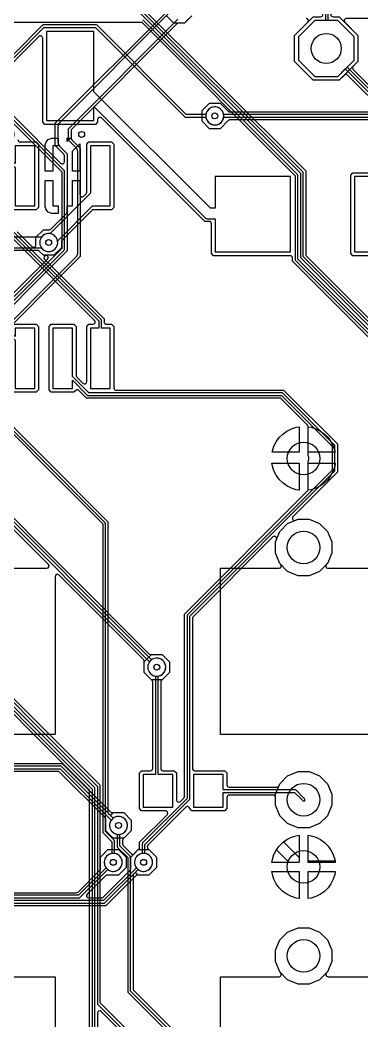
# Model space of a CAD drawing. Header units: millimetres. Extents: x 0 to 79, y 0 to 100.
# Drawn here: x 40.73 to 52.26, y 35.55 to 69.29 of the extents above; entities that cross this region are included whole.
import ezdxf

# ---------------------------------------------------------------- set-up
doc = ezdxf.new("R2010")
doc.units = ezdxf.units.MM

msp = doc.modelspace()

# ---------------------------------------------------------------- linework, layer by layer
at = {"layer": '16_copper'}
for points in [[(67.477, 44.111), (50.273, 61.315), (50.273, 64.141), (50.272, 64.147), (50.271, 64.153), (50.27, 64.155), (50.27, 64.158), (50.261, 64.172), (50.26, 64.172), (50.26, 64.173), (44.382, 70.05, 0.966282), (43.908, 70.429), (43.88, 70.39, 0.824854), (44.32, 69.987), (50.184, 64.123), (50.184, 61.297), (50.185, 61.291), (50.186, 61.285), (50.187, 61.283), (50.187, 61.28), (50.196, 61.266), (50.197, 61.266), (50.197, 61.265), (67.351, 44.111)], [(44.591, 69.967), (50.362, 64.197), (50.362, 61.383, 0.198912), (50.384, 61.329), (60.386, 51.328, 0.668179)], [(53.095, 66.109), (51.774, 67.43, 0.414214), (51.667, 67.43), (51.496, 67.259), (50.612, 67.259), (49.987, 67.884), (49.987, 68.768), (50.431, 69.212, 0.668179), (50.377, 69.342)], [(52.738, 69.342), (51.731, 69.342, 0.668179), (51.677, 69.212), (52.121, 68.768), (52.121, 67.884), (51.963, 67.726, 0.414214), (51.963, 67.618), (53.384, 66.197)], [(39.694, 67.19), (41.535, 69.031), (43.276, 69.031), (46.285, 66.021), (46.29, 66.018), (46.295, 66.014), (46.297, 66.013), (46.299, 66.012), (46.315, 66.008), (46.316, 66.008), (46.317, 66.008), (46.995, 66.008, 0.966282), (47.598, 66.077), (47.591, 66.124, 0.824851), (46.995, 66.097), (46.335, 66.097), (43.326, 69.107), (43.321, 69.11), (43.316, 69.114), (43.314, 69.115), (43.312, 69.116), (43.296, 69.12), (43.295, 69.12), (43.294, 69.12), (41.516, 69.12), (41.51, 69.119), (41.504, 69.118), (41.503, 69.117), (41.5, 69.117), (41.486, 69.108), (41.485, 69.107), (41.485, 69.107), (39.618, 67.24)], [(56.385, 54.685), (50.018, 61.052), (50.018, 61.052), (49.917, 61.152), (49.917, 61.265, 0.414214), (49.841, 61.341), (47.255, 61.341), (47.181, 61.415), (47.181, 62.421, 0.414214), (47.104, 62.497), (46.962, 62.497), (43.475, 65.984, 0.668179), (43.345, 65.93), (43.345, 65.843), (43.271, 65.769), (41.565, 65.769), (41.491, 65.843), (41.491, 68.677, 0.668179), (41.361, 68.731), (39.805, 67.175, 0.198912)], [(40.657, 65.253, 0.414214), (40.734, 65.176), (41.277, 65.176), (41.351, 65.102), (41.351, 62.965), (41.277, 62.89), (40.493, 62.89, 0.668179)], [(40.635, 62.144), (41.134, 61.645, 0.668179), (41.264, 61.699), (41.264, 61.964), (41.516, 62.216), (41.716, 62.216, 0.198912), (41.769, 62.238), (42.294, 62.763, 0.198912), (42.316, 62.817), (42.316, 63.017), (42.494, 63.017), (42.494, 63.881), (42.748, 63.881), (42.748, 63.401, 0.668179), (42.878, 63.347), (42.954, 63.423, 0.198912), (42.977, 63.477), (42.977, 65.102), (43.051, 65.176), (43.817, 65.176), (43.891, 65.102), (43.891, 62.965), (43.817, 62.89), (43.208, 62.89, 0.198912), (43.154, 62.868), (42.147, 61.861, 0.198912), (42.124, 61.807), (42.124, 61.607), (41.872, 61.355), (41.608, 61.355, 0.668179), (41.554, 61.225), (43.561, 59.218), (43.561, 59.106, 0.414214), (43.637, 59.03), (43.817, 59.03), (43.891, 58.955), (43.891, 56.883, 0.414214), (43.967, 56.807), (49.617, 56.807), (51.429, 54.995), (51.429, 54.04), (51.328, 53.94), (49.936, 52.548, 0.820688), (50.019, 52.423), (50.103, 52.458), (50.481, 52.458), (50.831, 52.313), (51.099, 52.045), (51.244, 51.695), (51.244, 51.317), (51.099, 50.967), (50.831, 50.699), (50.481, 50.554), (50.103, 50.554), (49.753, 50.699), (49.485, 50.967), (49.34, 51.317), (49.34, 51.695), (49.375, 51.779, 0.820688), (49.25, 51.862), (46.561, 49.173, 0.198912), (46.539, 49.119), (46.539, 44.06, 0.414214), (46.615, 43.984), (47.631, 43.984), (47.705, 43.91), (47.705, 43.504, 0.414214), (47.781, 43.428), (49.385, 43.428, 0.303351), (49.456, 43.475), (49.485, 43.545), (49.753, 43.813), (50.103, 43.958), (50.481, 43.958), (50.831, 43.813), (51.099, 43.545), (51.244, 43.195), (51.244, 42.817), (51.099, 42.467), (50.831, 42.199), (50.481, 42.054), (50.103, 42.054), (49.753, 42.199), (49.485, 42.467), (49.34, 42.817), (49.34, 43.085, 0.414214), (49.264, 43.161), (47.781, 43.161, 0.414214), (47.705, 43.085), (47.705, 42.704), (47.631, 42.63), (46.525, 42.63), (46.451, 42.705, 0.647279), (46.321, 42.754), (45.05, 41.483, 0.476456), (45.05, 41.347), (45.325, 41.072), (45.325, 40.716), (45.073, 40.464), (44.716, 40.464), (44.669, 40.511, 0.668179), (44.539, 40.457), (44.539, 36.625, 0.198912), (44.561, 36.571), (55.076, 26.056, 0.198905)], [(54.599, 61.341), (51.954, 61.341), (51.88, 61.415), (51.88, 64.061), (51.954, 64.135), (53.042, 64.135, 0.414214)], [(39.494, 56.573), (43.694, 52.373), (43.694, 42.575, 0.668179), (43.824, 42.521), (43.872, 42.569), (44.228, 42.569), (44.48, 42.317), (44.48, 41.96), (44.206, 41.686, 0.199418), (44.183, 41.632), (44.183, 41.514, 0.198912), (44.206, 41.46), (44.438, 41.227), (44.475, 41.191), (44.48, 41.187), (44.484, 41.183), (44.488, 41.181), (44.493, 41.178), (44.498, 41.176), (44.503, 41.173), (44.508, 41.172), (44.513, 41.17), (44.519, 41.17), (44.524, 41.169), (44.529, 41.169, 0.197388), (44.583, 41.191), (44.739, 41.347, 0.199418), (44.761, 41.4), (44.761, 41.572), (45.69, 42.5, 0.668179), (45.636, 42.63), (44.825, 42.63), (44.751, 42.704), (44.751, 43.91), (44.825, 43.984), (45.129, 43.984, 0.414214), (45.206, 44.06), (45.206, 46.966, 0.198912), (45.183, 47.02), (44.909, 47.294), (44.909, 47.651), (45.161, 47.903), (45.517, 47.903), (45.769, 47.651), (45.769, 47.294), (45.495, 47.02, 0.199418), (45.472, 46.966), (45.472, 44.06, 0.414214), (45.549, 43.984), (45.931, 43.984), (46.005, 43.91), (46.005, 42.999, 0.668179), (46.135, 42.945), (46.25, 43.061, 0.198912), (46.272, 43.114), (46.272, 49.261), (50.422, 53.411, 0.198912), (50.444, 53.465), (50.444, 54.415, 0.085813), (50.466, 54.472), (50.47, 54.505, 0.126207), (50.444, 54.598), (50.444, 55.571, 0.198912), (50.422, 55.625), (49.529, 56.518, 0.198912), (49.475, 56.54), (42.972, 56.54), (42.712, 56.801, 0.414214), (42.604, 56.801), (42.547, 56.744), (41.781, 56.744), (41.707, 56.818), (41.707, 58.955), (41.781, 59.03), (42.547, 59.03), (42.621, 58.955), (42.621, 57.3, 0.198912), (42.644, 57.246), (42.847, 57.043, 0.668179), (42.977, 57.097), (42.977, 58.955), (43.051, 59.03), (43.188, 59.03, 0.668179), (43.242, 59.16), (40.447, 61.955, 0.198905)], [(38.684, 57.132), (43.517, 52.299), (43.517, 41.916), (43.518, 41.91), (43.518, 41.904), (43.519, 41.903), (43.52, 41.9), (43.529, 41.886), (43.529, 41.885), (43.53, 41.885), (43.828, 41.587), (43.828, 41.194), (43.801, 41.19), (43.756, 41.175), (43.713, 41.153), (43.675, 41.125), (43.641, 41.092), (43.613, 41.053), (43.591, 41.01), (43.576, 40.965), (43.569, 40.918), (43.569, 40.87), (43.576, 40.823), (43.591, 40.778), (43.613, 40.735), (43.641, 40.696), (43.675, 40.663), (43.713, 40.635), (43.756, 40.613), (43.801, 40.598), (43.848, 40.591), (43.896, 40.591), (43.943, 40.598, 0.824851), (43.917, 41.194), (43.917, 41.605), (43.915, 41.611), (43.915, 41.617), (43.914, 41.619), (43.914, 41.622), (43.905, 41.636), (43.904, 41.636), (43.904, 41.637), (43.605, 41.935), (43.605, 52.318), (43.604, 52.324), (43.604, 52.33), (43.603, 52.331), (43.602, 52.334), (43.593, 52.348), (43.593, 52.349), (43.592, 52.349), (38.684, 57.257)], [(43.072, 32.215), (43.072, 43.296, 0.198912), (43.05, 43.35), (33.853, 52.547, 0.668179)], [(55.16, 25.847), (44.45, 36.556), (44.45, 41.072), (44.449, 41.078), (44.448, 41.084), (44.447, 41.085), (44.447, 41.088), (44.438, 41.102), (44.437, 41.103), (44.437, 41.103), (44.094, 41.446), (44.094, 41.839, 0.966282), (44.026, 42.442), (43.979, 42.434, 0.824851), (44.006, 41.839), (44.006, 41.427), (44.007, 41.421), (44.007, 41.415), (44.008, 41.414), (44.009, 41.411), (44.017, 41.397), (44.018, 41.397), (44.019, 41.396), (44.361, 41.053), (44.361, 36.538), (44.362, 36.532), (44.363, 36.526), (44.364, 36.524), (44.364, 36.522), (44.373, 36.508), (44.374, 36.507), (44.374, 36.506), (55.097, 25.784)], [(49.469, 29.863), (43.469, 35.864, 0.668179), (43.339, 35.81), (43.339, 32.357, 0.198912)]]:
    msp.add_lwpolyline(points, format="xyb", dxfattribs=at)
for points in [[(39.446, 69.209), (44.832, 69.209), (50.006, 64.034), (50.006, 61.208), (50.007, 61.202), (50.008, 61.196), (50.009, 61.194), (50.009, 61.191), (50.018, 61.177), (50.019, 61.177), (50.019, 61.176), (56.496, 54.7)], [(56.572, 54.749), (50.095, 61.226), (50.095, 64.052), (50.094, 64.058), (50.094, 64.064), (50.093, 64.066), (50.092, 64.069), (50.083, 64.083), (50.082, 64.083), (50.082, 64.084), (44.881, 69.285), (44.876, 69.288)], [(46.414, 69.32), (46.273, 69.178), (45.916, 69.178), (45.664, 69.431)], [(53.283, 66.173), (51.756, 67.699), (51.994, 67.937), (51.994, 68.715), (51.443, 69.266), (50.665, 69.266), (50.114, 68.715), (50.114, 67.937), (50.665, 67.386), (51.443, 67.386), (51.693, 67.636), (53.207, 66.123)], [(53.207, 64.008), (52.007, 64.008), (52.007, 61.468), (54.547, 61.468)], [(40.511, 59.03), (41.277, 59.03), (41.351, 58.955), (41.351, 56.818), (41.277, 56.744), (40.511, 56.744)], [(33.141, 53.651), (43.339, 43.454), (43.339, 36.138), (43.34, 36.132), (43.34, 36.126), (43.341, 36.124), (43.342, 36.122), (43.351, 36.108), (43.351, 36.107), (43.352, 36.106), (50.242, 29.217)], [(50.299, 29.285), (43.428, 36.156), (43.428, 43.472), (43.427, 43.478), (43.426, 43.484), (43.425, 43.486), (43.425, 43.488), (43.416, 43.502), (43.415, 43.503), (43.415, 43.504), (33.191, 53.727)], [(33.497, 53.029), (43.161, 43.365), (43.161, 32.271)], [(43.25, 32.289), (43.25, 43.383), (43.249, 43.389), (43.248, 43.395), (43.247, 43.397), (43.247, 43.4), (43.238, 43.414), (43.237, 43.414), (43.237, 43.415), (33.547, 53.105)]]:
    msp.add_lwpolyline(points, dxfattribs=at)
for points in [[(49.848, 64.008), (47.308, 64.008), (47.308, 62.941), (47.146, 62.941), (43.218, 66.869), (43.218, 68.896), (41.618, 68.896), (41.618, 65.896), (43.218, 65.896), (43.218, 66.367), (46.947, 62.638, 0.198912), (47.073, 62.586), (47.308, 62.586), (47.308, 61.468), (49.848, 61.468)], [(41.224, 65.049), (40.564, 65.049), (40.564, 64.446), (40.272, 64.738), (40.272, 65.13, 0.966282), (40.203, 65.734), (40.156, 65.726, 0.824851), (40.183, 65.13), (40.183, 64.719), (40.184, 64.713), (40.184, 64.707), (40.185, 64.706), (40.186, 64.703), (40.195, 64.689), (40.195, 64.688), (40.196, 64.688), (40.564, 64.32), (40.564, 63.017), (41.224, 63.017)], [(41.765, 61.49, 0.39188), (41.993, 61.833), (43.177, 63.017), (43.764, 63.017), (43.764, 65.049), (43.104, 65.049), (43.104, 63.447), (41.742, 62.085), (41.718, 62.089), (41.67, 62.089), (41.623, 62.081), (41.578, 62.066), (41.535, 62.045), (41.497, 62.017), (41.463, 61.983), (41.435, 61.944), (41.413, 61.902), (41.398, 61.857), (41.391, 61.809), (41.391, 61.762), (41.398, 61.715), (41.413, 61.669), (41.435, 61.627), (41.463, 61.588), (41.497, 61.554), (41.535, 61.526), (41.578, 61.505), (41.623, 61.49), (41.67, 61.482), (41.718, 61.482)], [(41.224, 58.903), (40.564, 58.903), (40.564, 58.623), (39.427, 59.759), (39.427, 62.108, 0.966282), (39.359, 62.711), (39.312, 62.704, 0.824851), (39.338, 62.108), (39.338, 59.741), (39.339, 59.735), (39.34, 59.729), (39.341, 59.727), (39.341, 59.724), (39.35, 59.71), (39.351, 59.71), (39.351, 59.709), (40.564, 58.497), (40.564, 56.871), (41.224, 56.871)], [(43.764, 58.903), (43.472, 58.903), (43.472, 59.163), (43.471, 59.169), (43.47, 59.175), (43.47, 59.177), (43.469, 59.179), (43.46, 59.193), (43.459, 59.194), (43.459, 59.194), (40.426, 62.227, 0.966282), (39.952, 62.605), (39.923, 62.567, 0.824854), (40.363, 62.164), (43.383, 59.145), (43.383, 58.903), (43.104, 58.903), (43.104, 56.871), (43.764, 56.871)], [(44.965, 40.598, 0.824851), (44.939, 41.194), (44.939, 41.498), (46.437, 42.996), (46.441, 43.001), (46.445, 43.006), (46.445, 43.008), (46.447, 43.01), (46.45, 43.026), (46.45, 43.027), (46.45, 43.028), (46.45, 49.188), (51.327, 54.064), (51.33, 54.069), (51.334, 54.074), (51.335, 54.076), (51.336, 54.078), (51.34, 54.094), (51.34, 54.095), (51.34, 54.096), (51.34, 54.94), (51.339, 54.946), (51.338, 54.952), (51.337, 54.954), (51.337, 54.957), (51.328, 54.971), (51.327, 54.971), (51.327, 54.972), (49.593, 56.705), (49.588, 56.709), (49.584, 56.712), (49.582, 56.713), (49.579, 56.715), (49.563, 56.718), (49.562, 56.718), (49.562, 56.718), (43.046, 56.718), (42.494, 57.27), (42.494, 58.903), (41.834, 58.903), (41.834, 56.871), (42.494, 56.871), (42.494, 57.144), (42.996, 56.642), (43.001, 56.639), (43.006, 56.635), (43.008, 56.635), (43.01, 56.633), (43.026, 56.629), (43.027, 56.629), (43.028, 56.629), (49.543, 56.629), (51.251, 54.922), (51.251, 54.114), (46.374, 49.238), (46.371, 49.233), (46.367, 49.228), (46.367, 49.226), (46.365, 49.224), (46.361, 49.208), (46.362, 49.207), (46.361, 49.206), (46.361, 43.046), (44.863, 41.548), (44.86, 41.543), (44.856, 41.538), (44.855, 41.536), (44.854, 41.534), (44.85, 41.518), (44.85, 41.517), (44.85, 41.516), (44.85, 41.194), (44.824, 41.19), (44.778, 41.175), (44.736, 41.153), (44.697, 41.125), (44.663, 41.092), (44.635, 41.053), (44.614, 41.01), (44.599, 40.965), (44.591, 40.918), (44.591, 40.87), (44.599, 40.823), (44.614, 40.778), (44.635, 40.735), (44.663, 40.696), (44.697, 40.663), (44.736, 40.635), (44.778, 40.613), (44.824, 40.598), (44.871, 40.591), (44.918, 40.591)], [(45.878, 43.857), (45.383, 43.857), (45.383, 47.173, 0.966282), (45.315, 47.776), (45.268, 47.768, 0.824851), (45.295, 47.173), (45.295, 43.857), (44.878, 43.857), (44.878, 42.757), (45.878, 42.757)]]:
    msp.add_lwpolyline(points, format="xyb", close=True, dxfattribs=at)
for points in [[(41.58, 64.186), (41.58, 65.083), (41.597, 65.147), (41.631, 65.205), (41.678, 65.253), (41.736, 65.286), (41.8, 65.303), (42.012, 65.303), (42.012, 65.049), (41.834, 65.049), (41.834, 64.186)], [(42.316, 65.303), (42.427, 65.303), (42.316, 65.193)], [(42.494, 64.186), (42.494, 64.868), (42.74, 65.114), (42.748, 65.083), (42.748, 64.186)], [(41.8, 62.763), (41.736, 62.781), (41.678, 62.814), (41.631, 62.861), (41.597, 62.919), (41.58, 62.984), (41.58, 63.881), (41.834, 63.881), (41.834, 63.017), (42.012, 63.017), (42.012, 62.763)], [(49.233, 54.718), (49.24, 54.759), (49.292, 54.92), (49.369, 55.072), (49.469, 55.209), (49.589, 55.329), (49.726, 55.429), (49.878, 55.506), (50.039, 55.558), (50.14, 55.574), (50.14, 54.718)], [(50.039, 53.454), (49.878, 53.506), (49.726, 53.583), (49.589, 53.683), (49.469, 53.803), (49.369, 53.94), (49.292, 54.092), (49.24, 54.253), (49.224, 54.354), (50.14, 54.354), (50.14, 53.438)], [(47.578, 43.25), (49.988, 43.25), (50.241, 42.997), (50.259, 42.977), (50.272, 42.966), (50.288, 42.962), (50.304, 42.963), (50.319, 42.971), (50.33, 42.983), (50.336, 42.999), (50.335, 43.015), (50.325, 43.035), (50.306, 43.057), (50.305, 43.058), (50.304, 43.059), (50.038, 43.326), (50.033, 43.329), (50.028, 43.333), (50.026, 43.334), (50.024, 43.335), (50.008, 43.339), (50.007, 43.339), (50.006, 43.339), (47.578, 43.339), (47.578, 43.857), (46.578, 43.857), (46.578, 42.757), (47.578, 42.757)], [(49.224, 40.892), (49.24, 40.992), (49.292, 41.153), (49.369, 41.305), (49.469, 41.442), (49.589, 41.562), (49.726, 41.662), (49.878, 41.739), (50.039, 41.792), (50.14, 41.808), (50.14, 40.892)], [(50.444, 40.892), (50.444, 41.808), (50.545, 41.792), (50.706, 41.739), (50.858, 41.662), (50.995, 41.562), (51.115, 41.442), (51.215, 41.305), (51.292, 41.153), (51.344, 40.992), (51.36, 40.892)], [(50.039, 39.687), (49.878, 39.739), (49.726, 39.816), (49.589, 39.916), (49.469, 40.036), (49.369, 40.174), (49.292, 40.325), (49.24, 40.487), (49.224, 40.587), (50.14, 40.587), (50.14, 39.671)], [(50.292, 40.739), (50.292, 40.739), (50.292, 40.739), (50.292, 40.739)], [(50.444, 40.587), (51.36, 40.587), (51.344, 40.487), (51.292, 40.325), (51.215, 40.174), (51.115, 40.036), (50.995, 39.916), (50.858, 39.816), (50.706, 39.739), (50.545, 39.687), (50.444, 39.671)], [(50.103, 36.787), (49.753, 36.932), (49.485, 37.2), (49.34, 37.55), (49.34, 37.929), (49.485, 38.278), (49.753, 38.546), (50.103, 38.691), (50.481, 38.691), (50.831, 38.546), (51.099, 38.278), (51.244, 37.929), (51.244, 37.55), (51.099, 37.2), (50.831, 36.932), (50.481, 36.787)]]:
    msp.add_lwpolyline(points, close=True, dxfattribs=at)
at = {"layer": '1_copper'}
for points in [[(50.612, 67.259), (49.987, 67.884), (49.987, 68.768), (50.612, 69.393), (50.864, 69.393, 0.414214), (50.94, 69.469), (50.94, 69.723, 0.414214), (50.864, 69.799), (50.612, 69.799), (49.987, 70.424), (49.987, 71.308), (50.612, 71.933), (51.496, 71.933), (52.121, 71.308), (52.121, 70.424), (51.496, 69.799), (51.283, 69.799, 0.414214), (51.206, 69.723), (51.206, 69.469, 0.414214), (51.283, 69.393), (51.496, 69.393), (52.121, 68.768), (52.121, 67.884), (51.496, 67.259)], [(47.492, 45.206), (47.492, 50.806), (49.462, 50.806, 0.611648), (49.523, 50.926), (49.519, 50.933, 0.125128), (49.485, 50.967), (49.34, 51.317), (49.34, 51.695), (49.485, 52.045), (49.753, 52.313), (50.103, 52.458), (50.481, 52.458), (50.831, 52.313), (51.099, 52.045), (51.244, 51.695), (51.244, 51.317), (51.099, 50.967, 0.874187), (51.122, 50.806), (53.092, 50.806), (53.092, 45.206)]]:
    msp.add_lwpolyline(points, format="xyb", close=True, dxfattribs=at)
for points in [[(51.994, 67.937), (51.994, 68.715), (51.443, 69.266), (51.117, 69.266), (51.117, 69.926), (51.443, 69.926), (51.994, 70.477), (51.994, 71.255), (51.443, 71.806), (50.665, 71.806), (50.114, 71.255), (50.114, 70.477), (50.665, 69.926), (51.029, 69.926), (51.029, 69.266), (50.665, 69.266), (50.114, 68.715), (50.114, 67.937), (50.665, 67.386), (51.443, 67.386)], [(49.233, 54.718), (49.24, 54.759), (49.292, 54.92), (49.369, 55.072), (49.469, 55.209), (49.589, 55.329), (49.726, 55.429), (49.878, 55.506), (50.039, 55.558), (50.14, 55.574), (50.14, 54.718)], [(50.444, 54.718), (50.444, 55.574), (50.545, 55.558), (50.706, 55.506), (50.858, 55.429), (50.995, 55.329), (51.115, 55.209), (51.215, 55.072), (51.292, 54.92), (51.344, 54.759), (51.351, 54.718)], [(50.039, 53.454), (49.878, 53.506), (49.726, 53.583), (49.589, 53.683), (49.469, 53.803), (49.369, 53.94), (49.292, 54.092), (49.24, 54.253), (49.224, 54.354), (50.14, 54.354), (50.14, 53.438)], [(50.444, 54.354), (51.36, 54.354), (51.344, 54.253), (51.292, 54.092), (51.215, 53.94), (51.115, 53.803), (50.995, 53.683), (50.858, 53.583), (50.706, 53.506), (50.545, 53.454), (50.444, 53.438)], [(50.103, 42.054), (49.753, 42.199), (49.485, 42.467), (49.34, 42.817), (49.34, 43.195), (49.485, 43.545), (49.753, 43.813), (50.103, 43.958), (50.481, 43.958), (50.831, 43.813), (51.099, 43.545), (51.244, 43.195), (51.244, 42.817), (51.099, 42.467), (50.831, 42.199), (50.481, 42.054)], [(49.615, 41.581), (49.726, 41.662), (49.878, 41.739), (50.039, 41.792), (50.14, 41.808), (50.14, 41.057)], [(50.444, 40.938), (50.444, 41.808), (50.545, 41.792), (50.706, 41.739), (50.858, 41.662), (50.995, 41.562), (51.115, 41.442), (51.215, 41.305), (51.292, 41.153), (51.344, 40.992), (51.353, 40.938)], [(49.224, 40.892), (49.24, 40.992), (49.292, 41.153), (49.369, 41.305), (49.377, 41.316), (49.802, 40.892)], [(50.039, 39.687), (49.878, 39.739), (49.726, 39.816), (49.589, 39.916), (49.469, 40.036), (49.369, 40.174), (49.292, 40.325), (49.24, 40.487), (49.224, 40.587), (50.14, 40.587), (50.14, 39.671)], [(50.444, 40.583), (51.36, 40.583), (51.344, 40.487), (51.292, 40.325), (51.215, 40.174), (51.115, 40.036), (50.995, 39.916), (50.858, 39.816), (50.706, 39.739), (50.545, 39.687), (50.444, 39.671)]]:
    msp.add_lwpolyline(points, close=True, dxfattribs=at)
for points in [[(36.99, 70.278), (38.719, 68.55, 0.198905), (38.773, 68.528), (39.161, 68.528), (39.413, 68.276), (39.413, 67.919), (39.161, 67.667), (39.074, 67.667, 0.668179), (39.02, 67.537), (42.097, 64.46, 0.668179), (42.227, 64.514), (42.227, 64.711, 0.198912), (42.205, 64.764), (41.916, 65.053), (41.916, 65.808), (45.642, 69.533, 0.198912)], [(45.795, 69.561), (42.057, 65.823, 0.198912), (42.005, 65.697), (42.005, 65.164, 0.198912), (42.057, 65.038), (42.316, 64.779), (42.316, 61.504), (39.213, 58.4, 0.198912)], [(39.516, 58.2), (42.62, 61.304, 0.198912), (42.672, 61.43), (42.672, 64.853, 0.198912), (42.62, 64.978), (42.361, 65.237), (42.361, 65.623), (46.047, 69.309, 0.962295)], [(46.525, 69.431), (46.273, 69.178), (46.073, 69.178, 0.198912), (46.019, 69.156), (42.472, 65.609, 0.198912), (42.45, 65.555), (42.45, 65.306, 0.198912), (42.472, 65.252), (42.761, 64.963), (42.761, 61.319), (39.627, 58.186, 0.198912)], [(60.596, 65.919), (47.801, 65.919, 0.198912), (47.747, 65.897), (47.473, 65.623), (47.117, 65.623), (46.865, 65.875), (46.865, 66.231), (47.117, 66.483), (47.473, 66.483), (47.747, 66.209, 0.199418), (47.801, 66.186), (60.454, 66.186, 0.198912)], [(60.522, 66.097), (47.595, 66.097), (47.591, 66.124), (47.576, 66.169), (47.554, 66.212), (47.526, 66.25), (47.492, 66.284), (47.454, 66.312), (47.411, 66.334), (47.366, 66.348), (47.319, 66.356), (47.271, 66.356), (47.224, 66.348), (47.178, 66.334), (47.136, 66.312), (47.097, 66.284), (47.064, 66.25), (47.035, 66.212), (47.014, 66.169), (46.999, 66.124), (46.992, 66.077), (46.992, 66.029), (46.999, 65.982), (47.014, 65.936), (47.035, 65.894), (47.064, 65.855), (47.097, 65.821), (47.136, 65.793), (47.178, 65.772), (47.224, 65.757), (47.271, 65.749), (47.319, 65.749), (47.366, 65.757, 0.306066), (47.595, 66.008), (60.541, 66.008)], [(35.9, 61.608), (41.449, 61.608, 0.962301), (41.953, 61.944), (41.925, 61.983, 0.48556), (41.449, 61.963), (35.827, 61.963, 0.198912)], [(37.96, 57.529), (41.656, 61.225, 0.668179), (41.603, 61.355), (41.516, 61.355), (41.375, 61.496, 0.198912), (41.321, 61.519), (37.108, 61.519, 0.668179)], [(39.58, 53.42), (45.075, 47.925, 0.198905), (45.129, 47.903), (45.517, 47.903), (45.769, 47.651), (45.769, 47.294), (45.517, 47.042), (45.161, 47.042), (44.909, 47.294), (44.909, 47.682, 0.199414), (44.887, 47.736), (42.046, 50.577, 0.668179), (41.916, 50.523), (41.916, 45.206), (36.316, 45.206)], [(39.946, 50.806), (41.633, 50.806, 0.668179), (41.687, 50.936), (39.305, 53.318, 0.198912)], [(39.32, 53.429), (45.095, 47.653), (45.08, 47.632), (45.058, 47.589), (45.043, 47.544), (45.036, 47.496), (45.036, 47.449), (45.043, 47.402), (45.058, 47.356), (45.08, 47.314), (45.108, 47.275), (45.141, 47.241), (45.18, 47.213), (45.223, 47.192), (45.268, 47.177), (45.315, 47.169), (45.363, 47.169), (45.41, 47.177, 1), (45.268, 47.768), (45.223, 47.754, 0.061471), (45.158, 47.716), (39.37, 53.505)], [(33.533, 44.228), (42.149, 44.228), (43.786, 42.591, 0.198905), (43.84, 42.569), (44.228, 42.569), (44.48, 42.317), (44.48, 41.96), (44.228, 41.708), (43.872, 41.708), (43.62, 41.96), (43.62, 42.348, 0.199414), (43.598, 42.402), (42.061, 43.939, 0.198912), (42.007, 43.961), (39.681, 43.961, 0.664994)], [(33.326, 44.05), (42.076, 44.05), (43.806, 42.319), (43.791, 42.298), (43.769, 42.255), (43.754, 42.21), (43.747, 42.162), (43.747, 42.115), (43.754, 42.068), (43.769, 42.022), (43.791, 41.98), (43.819, 41.941), (43.852, 41.907), (43.891, 41.879), (43.934, 41.858), (43.979, 41.843), (44.026, 41.835), (44.074, 41.835), (44.121, 41.843, 1), (43.979, 42.434), (43.934, 42.42, 0.061471), (43.869, 42.382), (42.126, 44.126), (42.121, 44.129), (42.116, 44.133), (42.114, 44.134), (42.112, 44.135), (42.096, 44.139), (42.095, 44.139), (42.094, 44.139), (33.326, 44.139, 0.966282)], [(38.69, 39.694), (42.716, 39.694), (42.722, 39.695), (42.728, 39.695), (42.73, 39.696), (42.733, 39.697), (42.747, 39.706), (42.747, 39.707), (42.748, 39.707), (43.691, 40.65, 0.966282), (44.07, 41.125), (44.031, 41.153, 0.824854), (43.629, 40.713), (42.698, 39.783), (38.672, 39.783)], [(39.534, 39.516), (43.561, 39.516), (43.567, 39.517), (43.573, 39.518), (43.575, 39.519), (43.577, 39.519), (43.591, 39.528), (43.592, 39.529), (43.592, 39.529), (44.714, 40.65, 0.966282), (45.092, 41.125), (45.053, 41.153, 0.824854), (44.651, 40.713), (43.543, 39.605), (39.516, 39.605)], [(39.958, 39.872), (42.63, 39.872, 0.198912), (42.684, 39.894), (43.42, 40.63, 0.198905), (43.442, 40.684), (43.442, 41.072), (43.694, 41.324), (44.05, 41.324), (44.302, 41.072), (44.302, 40.716), (44.05, 40.464), (43.662, 40.464, 0.199414), (43.608, 40.442), (42.991, 39.824, 0.668179), (43.045, 39.694), (43.474, 39.694, 0.198912), (43.528, 39.716), (44.442, 40.63, 0.198905), (44.464, 40.684), (44.464, 41.072), (44.716, 41.324), (45.073, 41.324), (45.325, 41.072), (45.325, 40.716), (45.073, 40.464), (44.685, 40.464, 0.199414), (44.631, 40.442), (43.616, 39.427), (39.603, 39.427, 0.198912)], [(47.492, 31.502), (47.492, 37.039), (49.462, 37.039, 0.611648), (49.523, 37.16), (49.519, 37.166, 0.125128), (49.485, 37.2), (49.34, 37.55), (49.34, 37.929), (49.485, 38.278), (49.753, 38.546), (50.103, 38.691), (50.481, 38.691), (50.831, 38.546), (51.099, 38.278), (51.244, 37.929), (51.244, 37.55), (51.099, 37.2, 0.874187), (51.122, 37.039), (53.092, 37.039), (53.092, 31.502, 0.414214)], [(39.946, 37.039), (41.916, 37.039), (41.916, 31.502, 0.414214)]]:
    msp.add_lwpolyline(points, format="xyb", dxfattribs=at)
for points in [[(36.253, 70.053), (42.139, 64.167), (42.139, 61.582), (38.062, 57.505)], [(38.138, 57.455), (42.214, 61.532), (42.218, 61.537), (42.222, 61.541), (42.222, 61.543), (42.224, 61.546), (42.227, 61.562), (42.227, 61.563), (42.227, 61.563), (42.227, 64.186), (42.226, 64.192), (42.226, 64.198), (42.225, 64.199), (42.224, 64.202), (42.216, 64.216), (42.215, 64.217), (42.214, 64.217), (36.303, 70.129)]]:
    msp.add_lwpolyline(points, dxfattribs=at)
at = {"layer": 'drills_PTH'}
for centre, radius in [((51.054, 68.326), 0.508), ((50.292, 54.506), 0.55), ((50.292, 51.506), 0.55), ((50.292, 43.006), 0.55), ((50.292, 40.739), 0.55), ((50.292, 37.739), 0.55)]:
    msp.add_circle(centre, radius, dxfattribs=at)
at = {"layer": 'drills_via_1_16'}
for centre in [(47.295, 66.053), (42.805, 65.43), (41.694, 61.786), (45.339, 47.473), (44.05, 42.139), (43.872, 40.894), (44.895, 40.894)]:
    msp.add_circle(centre, 0.1, dxfattribs=at)

doc.saveas('drawing.dxf')
